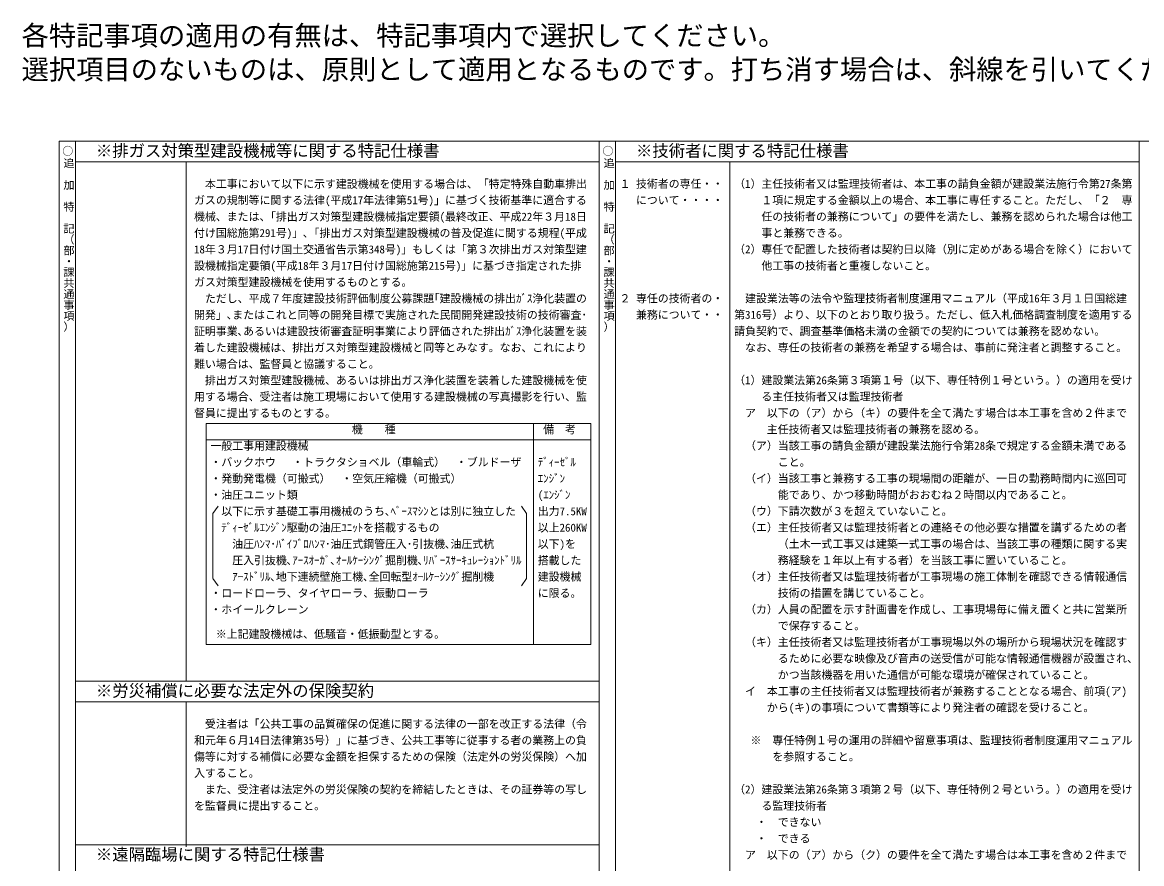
# Model space of a CAD drawing. Units: millimetres on the paper. Extents: x -413 to 392, y -286 to 328.
# Drawn here: x -413.1 to -2.8, y 19.5 to 327.9 of the extents above; entities that cross this region are included whole.
import ezdxf
from ezdxf.enums import TextEntityAlignment as Align

# ---------------------------------------------------------------- set-up
doc = ezdxf.new("R2010")
doc.units = ezdxf.units.MM
doc.layers.add('0-1', color=7, linetype='Continuous')
doc.layers.add('0-2', color=1, linetype='Continuous')
doc.layers.add('F-0', color=4, linetype='Continuous', lineweight=18)
doc.layers.add('F-F', color=5, linetype='Continuous', lineweight=9)
doc.styles.add('@ＭＳ ゴシック', font='')
doc.styles.add('ＭＳ ゴシック', font='')
doc.styles.get('@ＭＳ ゴシック').set_extended_font_data('@MS Gothic')
doc.styles.get('ＭＳ ゴシック').set_extended_font_data('MS Gothic')

msp = doc.modelspace()

# ---------------------------------------------------------------- linework, layer by layer
at = {"layer": 'F-0'}
for p, q in [((-393.685, -261.166), (-393.685, 284.35)), ((-195.686, 284.35), (-195.686, -261.166)), ((-353.022, 86.35), (-353.022, 276.811)), ((-153.817, 276.811), (-153.817, -261.166)), ((-345.685, 180.811), (-345.685, 99.811)), ((-345.685, 180.811), (-204.685, 180.811)), ((-225.685, 180.811), (-225.685, 99.811)), ((-204.685, 180.811), (-204.685, 99.811)), ((-345.685, 174.811), (-204.685, 174.811)), ((-343.238, 147.864), (-341.342, 150.519)), ((-343.238, 147.864), (-343.238, 124.144)), ((-228.274, 147.834), (-230.17, 150.489)), ((-228.274, 142.023), (-228.274, 123.989)), ((-343.238, 124.019), (-341.342, 121.364)), ((-345.685, 99.811), (-204.685, 99.811)), ((-353.022, 33.124), (-353.022, 78.85)), ((-353.022, 33.124), (-353.022, 25.609))]:
    msp.add_line(p, q, dxfattribs=at)
at = {"layer": 'F-0', "color": 7}
for p, q in [((-393.685, 276.811), (-201.686, 276.811)), ((-195.686, 276.811), (-3.686, 276.811)), ((-393.685, 86.364), (-201.686, 86.364)), ((-393.685, 78.85), (-201.686, 78.85)), ((-393.685, 26.35), (-201.686, 26.35)), ((-393.685, 26.35), (-201.686, 26.35))]:
    msp.add_line(p, q, dxfattribs=at)
at = {"layer": 'F-0'}
msp.add_lwpolyline([(-228.274, 147.834), (-228.274, 123.989), (-230.17, 121.334)], dxfattribs=at)
at = {"layer": 'F-F', "color": 7, "lineweight": 18}
for p, q in [((-399.685, -285.565), (-399.685, 284.35)), ((-201.686, 284.35), (-201.686, -261.166)), ((-3.686, 284.35), (-3.686, -261.166))]:
    msp.add_line(p, q, dxfattribs=at)
msp.add_lwpolyline([(-399.685, 284.35), (392.314, 284.35), (392.314, -285.565)], dxfattribs=at)

# ---------------------------------------------------------------- texts
at = {"layer": '0-1', "style": 'ＭＳ ゴシック'}
for s, height, p in [('※排ガス対策型建設機械等に関する特記仕様書', 4.399, (-386.185, 277.311)), ('※技術者に関する特記仕様書', 4.399, (-188.186, 277.311)), ('○', 2.933, (-398.47, 278.35)), ('○', 2.933, (-200.471, 278.35)), ('\u3000本工事において以下に示す建設機械を使用する場合は、「特定特殊自動車排出', 2.933, (-350.185, 266.311)), ('１', 2.933, (-194.186, 266.35)), ('技術者の専任・・', 2.933, (-188.186, 266.35)), ('（1）主任技術者又は監理技術者は、本工事の請負金額が建設業法施行令第27条第', 2.933, (-152.186, 266.35)), ('ガスの規制等に関する法律(平成17年法律第51号)」に基づく技術基準に適合する', 2.933, (-350.185, 260.35)), ('について・・・・', 2.933, (-188.186, 260.35)), ('\u3000   １項に規定する金額以上の場合、本工事に専任すること。ただし、「２\u3000専', 2.933, (-152.186, 260.35)), ('機械、または、｢排出ガス対策型建設機械指定要領(最終改正、平成22年３月18日', 2.933, (-350.185, 254.311)), ('\u3000   任の技術者の兼務について」の要件を満たし、兼務を認められた場合は他工', 2.933, (-152.186, 254.35)), ('付け国総施第291号)」､「排出ガス対策型建設機械の普及促進に関する規程(平成', 2.933, (-350.185, 248.311)), ('\u3000 \u3000事と兼務できる。', 2.933, (-152.186, 248.35)), ('18年３月17日付け国土交通省告示第348号)」もしくは「第３次排出ガス対策型建', 2.933, (-350.185, 242.311)), ('（2）専任で配置した技術者は契約日以降（別に定めがある場合を除く）において', 2.933, (-152.186, 242.35)), ('設機械指定要領(平成18年３月17日付け国総施第215号)」に基づき指定された排', 2.933, (-350.185, 236.311)), ('\u3000\u3000 他工事の技術者と重複しないこと。', 2.933, (-152.186, 236.35)), ('ガス対策型建設機械を使用するものとする。', 2.933, (-350.185, 230.311)), ('\u3000ただし、平成７年度建設技術評価制度公募課題｢建設機械の排出ｶﾞｽ浄化装置の', 2.933, (-350.185, 224.311)), ('２', 2.933, (-194.186, 224.35)), ('専任の技術者の・', 2.933, (-188.186, 224.35)), ('\u3000建設業法等の法令や監理技術者制度運用マニュアル（平成16年３月１日国総建', 2.933, (-152.186, 224.35)), ('開発」､またはこれと同等の開発目標で実施された民間開発建設技術の技術審査･', 2.933, (-350.185, 218.311)), ('兼務について・・', 2.933, (-188.186, 218.35)), ('第316号）より、以下のとおり取り扱う。ただし、低入札価格調査制度を適用する', 2.933, (-152.186, 218.35)), ('証明事業､あるいは建設技術審査証明事業により評価された排出ｶﾞｽ浄化装置を装', 2.933, (-350.185, 212.311)), ('請負契約で、調査基準価格未満の金額での契約については兼務を認めない。', 2.933, (-152.186, 212.35)), ('着した建設機械は、排出ガス対策型建設機械と同等とみなす。なお、これにより', 2.933, (-350.185, 206.311)), ('\u3000なお、専任の技術者の兼務を希望する場合は、事前に発注者と調整すること。', 2.933, (-152.186, 206.35)), ('難い場合は、監督員と協議すること。', 2.933, (-350.185, 200.311)), ('\u3000排出ガス対策型建設機械、あるいは排出ガス浄化装置を装着した建設機械を使', 2.933, (-350.185, 194.311)), ('（1）建設業法第26条第３項第１号（以下、専任特例１号という。）の適用を受け', 2.933, (-152.186, 194.35)), ('用する場合、受注者は施工現場において使用する建設機械の写真撮影を行い、監', 2.933, (-350.185, 188.311)), ('\u3000 \u3000る主任技術者又は監理技術者', 2.933, (-152.186, 188.35)), ('督員に提出するものとする。', 2.933, (-350.185, 182.311)), ('\u3000ア\u3000以下の（ア）から（キ）の要件を全て満たす場合は本工事を含め２件まで', 2.933, (-152.186, 182.35)), ('                          機\u3000\u3000種', 2.933, (-344.185, 176.311)), (' 備\u3000考', 2.933, (-224.185, 176.311)), ('      主任技術者又は監理技術者の兼務を認める。', 2.933, (-152.186, 176.35)), ('一般工事用建設機械', 2.933, (-344.185, 170.311)), ('\u3000（ア）当該工事の請負金額が建設業法施行令第28条で規定する金額未満である', 2.933, (-152.186, 170.35)), ('・バックホウ', 2.933, (-344.185, 164.311)), ('・トラクタショベル（車輪式）', 2.933, (-314.185, 164.311)), ('・ブルドーザ', 2.933, (-254.185, 164.311)), ('ﾃﾞｨｰｾﾞﾙ', 2.933, (-224.185, 164.311)), ('\u3000\u3000\u3000\u3000こと。', 2.933, (-152.186, 164.35)), ('・発動発電機（可搬式）', 2.933, (-344.185, 158.311)), ('・空気圧縮機（可搬式）', 2.933, (-296.185, 158.311)), ('ｴﾝｼﾞﾝ', 2.933, (-224.185, 158.311)), ('\u3000（イ）当該工事と兼務する工事の現場間の距離が、一日の勤務時間内に巡回可', 2.933, (-152.186, 158.35)), ('・油圧ユニット類', 2.933, (-344.185, 152.311)), ('(ｴﾝｼﾞﾝ', 2.933, (-224.185, 152.311)), ('\u3000\u3000\u3000\u3000能であり、かつ移動時間がおおむね２時間以内であること。', 2.933, (-152.186, 152.35)), ('\u3000以下に示す基礎工事用機械のうち､ﾍﾞｰｽﾏｼﾝとは別に独立した', 2.933, (-344.185, 146.311)), ('出力7.5KW', 2.933, (-224.185, 146.311)), ('\u3000（ウ）下請次数が３を超えていないこと。', 2.933, (-152.186, 146.35)), ('\u3000ﾃﾞｨｰｾﾞﾙｴﾝｼﾞﾝ駆動の油圧ﾕﾆｯﾄを搭載するもの', 2.933, (-344.185, 140.311)), ('以上260KW', 2.933, (-224.185, 140.311)), ('\u3000（エ）主任技術者又は監理技術者との連絡その他必要な措置を講ずるための者', 2.933, (-152.186, 140.35)), ('\u3000\u3000油圧ﾊﾝﾏ･ﾊﾞｲﾌﾞﾛﾊﾝﾏ･油圧式鋼管圧入･引抜機､油圧式杭', 2.933, (-344.185, 134.311)), ('以下)を', 2.933, (-224.185, 134.311)), ('\u3000\u3000\u3000\u3000（土木一式工事又は建築一式工事の場合は、当該工事の種類に関する実', 2.933, (-152.186, 134.35)), ('\u3000\u3000圧入引抜機､ｱｰｽｵｰｶﾞ､ｵｰﾙｹｰｼﾝｸﾞ掘削機､ﾘﾊﾞｰｽｻｰｷｭﾚｰｼｮﾝﾄﾞﾘﾙ', 2.933, (-344.185, 128.311)), ('搭載した', 2.933, (-224.185, 128.311)), ('\u3000\u3000\u3000\u3000務経験を１年以上有する者）を当該工事に置いていること。', 2.933, (-152.186, 128.35)), ('\u3000\u3000ｱｰｽﾄﾞﾘﾙ､地下連続壁施工機､全回転型ｵｰﾙｹｰｼﾝｸﾞ掘削機', 2.933, (-344.185, 122.311)), ('建設機械', 2.933, (-224.185, 122.311)), ('\u3000（オ）主任技術者又は監理技術者が工事現場の施工体制を確認できる情報通信', 2.933, (-152.186, 122.35)), ('・ロードローラ、タイヤローラ、振動ローラ', 2.933, (-344.185, 116.311)), ('に限る。', 2.933, (-224.185, 116.311)), ('\u3000\u3000\u3000\u3000技術の措置を講じていること。', 2.933, (-152.186, 116.35)), ('・ホイールクレーン', 2.933, (-344.185, 110.311)), ('\u3000（カ）人員の配置を示す計画書を作成し、工事現場毎に備え置くと共に営業所', 2.933, (-152.186, 110.35)), ('\u3000\u3000\u3000\u3000で保存すること。', 2.933, (-152.186, 104.35)), (' ※上記建設機械は、低騒音・低振動型とする。', 2.933, (-344.185, 101.311)), ('\u3000（キ）主任技術者又は監理技術者が工事現場以外の場所から現場状況を確認す', 2.933, (-152.186, 98.35)), ('\u3000\u3000\u3000\u3000るために必要な映像及び音声の送受信が可能な情報通信機器が設置され、', 2.933, (-152.186, 92.35)), ('\u3000\u3000\u3000\u3000かつ当該機器を用いた通信が可能な環境が確保されていること。', 2.933, (-152.186, 86.35)), ('※労災補償に必要な法定外の保険契約', 4.399, (-386.185, 79.35)), ('\u3000イ\u3000本工事の主任技術者又は監理技術者が兼務することとなる場合、前項(ア)', 2.933, (-152.186, 80.35)), ('\u3000\u3000\u3000から(キ)の事項について書類等により発注者の確認を受けること。', 2.933, (-152.186, 74.35)), ('\u3000受注者は「公共工事の品質確保の促進に関する法律の一部を改正する法律（令', 2.933, (-350.185, 68.35)), ('和元年６月14日法律第35号）」に基づき、公共工事等に従事する者の業務上の負', 2.933, (-350.185, 62.35)), ('   ※\u3000専任特例１号の運用の詳細や留意事項は、監理技術者制度運用マニュアル', 2.933, (-152.186, 62.35)), ('傷等に対する補償に必要な金額を担保するための保険（法定外の労災保険）へ加', 2.933, (-350.185, 56.35)), ('\u3000\u3000\u3000 を参照すること。', 2.933, (-152.186, 56.35)), ('入すること。', 2.933, (-350.185, 50.35)), ('\u3000また、受注者は法定外の労災保険の契約を締結したときは、その証券等の写し', 2.933, (-350.185, 44.35)), ('（2）建設業法第26条第３項第２号（以下、専任特例２号という。）の適用を受け', 2.933, (-152.186, 44.35)), ('を監督員に提出すること。', 2.933, (-350.185, 38.35)), ('\u3000\u3000 る監理技術者', 2.933, (-152.186, 38.35)), ('\u3000\u3000・\u3000できない', 2.933, (-152.186, 32.35)), ('\u3000\u3000・\u3000できる', 2.933, (-152.186, 26.35)), ('※遠隔臨場に関する特記仕様書', 4.399, (-386.185, 19.336)), ('\u3000ア\u3000以下の（ア）から（ク）の要件を全て満たす場合は本工事を含め２件まで', 2.933, (-152.186, 20.35))]:
    msp.add_text(s, height=height, dxfattribs=at).set_placement(p, align=Align.BOTTOM_LEFT)
at = {"layer": '0-1', "style": '@ＭＳ ゴシック'}
for p in [(-398.47, 282.35), (-200.471, 282.35)]:
    msp.add_text('\u3000追\u3000加\u3000特\u3000記（部・課共通事項）', height=2.933, rotation=270, dxfattribs=at).set_placement(p, align=Align.BOTTOM_LEFT)
at = {"layer": '0-2', "style": 'ＭＳ ゴシック'}
for s, p in [('各特記事項の適用の有無は、特記事項内で選択してください。', (-413.399, 317.206)), ('選択項目のないものは、原則として適用となるものです。打ち消す場合は、斜線を引いてください。', (-413.399, 304.794))]:
    msp.add_text(s, height=7.331, dxfattribs=at).set_placement(p, align=Align.BOTTOM_LEFT)

doc.saveas('drawing.dxf')
